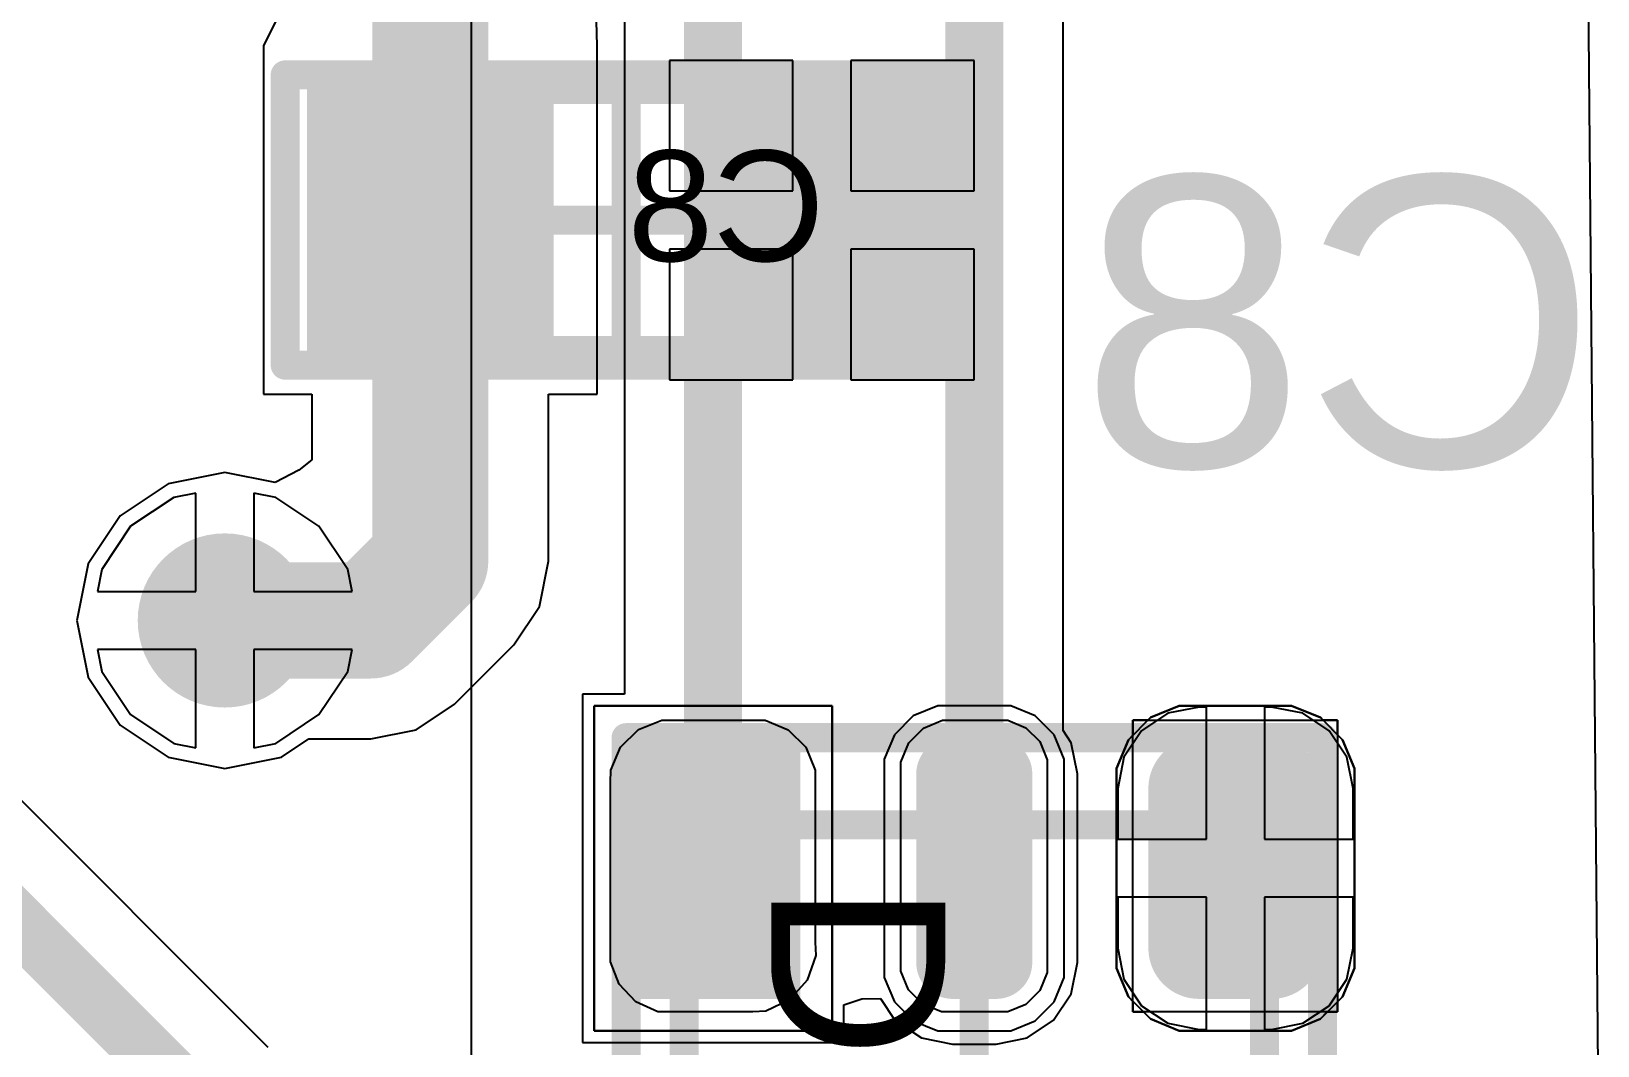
# Model space of a CAD drawing. Header units: inches. Extents: x -27 to 142, y -1 to 42.
# Drawn here: x 69.55 to 74.95, y 15.41 to 18.9 of the extents above; entities that cross this region are included whole.
import ezdxf

# ---------------------------------------------------------------- set-up
doc = ezdxf.new("R2010")
doc.units = ezdxf.units.IN
for name, color, linetype in [('Bottom Layer', 5, 'Continuous'), ('Bottom Overlay', 54, 'Continuous'), ('Bottom Paste', 16, 'Continuous'), ('Bottom Solder', 6, 'Continuous'), ('Mechanical 13', 56, 'Continuous'), ('Mechanical 15', 56, 'Continuous'), ('Mechanical 7', 56, 'Continuous'), ('Top Layer', 1, 'Continuous'), ('Top Overlay', 2, 'Continuous'), ('Top Paste', 8, 'Continuous'), ('Top Solder', 216, 'Continuous'), ('Via Holes', 16, 'Continuous')]:
    doc.layers.add(name, color=color, linetype=linetype)
doc.styles.add('Arial', font='', dxfattribs={"height": 0.2})
doc.styles.get('Arial').set_extended_font_data('Arial')

# ---------------------------------------------------------------- blocks, each defined once
blk = doc.blocks.new('CAPC1608X06L_B_762')
at = {"layer": 'Bottom Layer'}
for points in [[(-0.3, 0.4), (-0.3, -0.4), (-1.05, -0.4), (-1.05, 0.4)], [(1.05, 0.4), (1.05, -0.4), (0.3, -0.4), (0.3, 0.4)]]:
    blk.add_hatch(color=5, dxfattribs=at).paths.add_polyline_path(points)
at = {"layer": 'Bottom Paste'}
for points in [[(-0.3, 0.4), (-0.3, -0.4), (-1.05, -0.4), (-1.05, 0.4)], [(1.05, 0.4), (1.05, -0.4), (0.3, -0.4), (0.3, 0.4)]]:
    blk.add_hatch(color=16, dxfattribs=at).paths.add_polyline_path(points)
at = {"layer": 'Bottom Solder'}
for points in [[(-0.25, 0.45), (-0.25, -0.45), (-1.1, -0.45), (-1.1, 0.45)], [(1.1, 0.45), (1.1, -0.45), (0.25, -0.45), (0.25, 0.45)]]:
    blk.add_hatch(color=6, dxfattribs=at).paths.add_polyline_path(points)
at = {"layer": 'Mechanical 15'}
for points in [[(-1.175, 0.5, 0.1, 0.1, 0), (-1.175, -0.5, 0.1, 0.1, 0)], [(1.175, 0.5, 0.1, 0.1, 0), (-1.175, 0.5, 0.1, 0.1, 0)], [(1.175, 0.5, 0.1, 0.1, 0), (1.175, -0.5, 0.1, 0.1, 0)], [(0, 0.45, 0.1, 0.1, 0), (0, -0.45, 0.1, 0.1, 0)], [(0.45, 0, 0.1, 0.1, 0), (-0.45, 0, 0.1, 0.1, 0)], [(1.175, -0.5, 0.1, 0.1, 0), (-1.175, -0.5, 0.1, 0.1, 0)]]:
    blk.add_lwpolyline(points, format="xyseb", dxfattribs=at)
for points in [[(-1.2, 0.5, 0.05, 0.05, 1), (-1.15, 0.5, 0.05, 0.05, 1)], [(-1.2, 0.5, 0.05, 0.05, 1), (-1.15, 0.5, 0.05, 0.05, 1)], [(1.15, 0.5, 0.05, 0.05, 1), (1.2, 0.5, 0.05, 0.05, 1)], [(1.15, 0.5, 0.05, 0.05, 1), (1.2, 0.5, 0.05, 0.05, 1)], [(-0.025, 0.45, 0.05, 0.05, 1), (0.025, 0.45, 0.05, 0.05, 1)], [(-0.475, 0, 0.05, 0.05, 1), (-0.425, 0, 0.05, 0.05, 1)], [(0.425, 0, 0.05, 0.05, 1), (0.475, 0, 0.05, 0.05, 1)], [(-0.025, -0.45, 0.05, 0.05, 1), (0.025, -0.45, 0.05, 0.05, 1)], [(-1.2, -0.5, 0.05, 0.05, 1), (-1.15, -0.5, 0.05, 0.05, 1)], [(-1.2, -0.5, 0.05, 0.05, 1), (-1.15, -0.5, 0.05, 0.05, 1)], [(1.15, -0.5, 0.05, 0.05, 1), (1.2, -0.5, 0.05, 0.05, 1)], [(1.15, -0.5, 0.05, 0.05, 1), (1.2, -0.5, 0.05, 0.05, 1)]]:
    blk.add_lwpolyline(points, format="xyseb", close=True, dxfattribs=at)
at = {"layer": 'Mechanical 7'}
for points in [[(0.85, 0.45, 0.1, 0.1, 0), (-0.85, 0.45, 0.1, 0.1, 0)], [(-0.85, 0.45, 0.1, 0.1, 0), (-0.85, -0.45, 0.1, 0.1, 0)], [(0.85, 0.45, 0.1, 0.1, 0), (0.85, -0.45, 0.1, 0.1, 0)], [(0.85, -0.45, 0.1, 0.1, 0), (-0.85, -0.45, 0.1, 0.1, 0)]]:
    blk.add_lwpolyline(points, format="xyseb", dxfattribs=at)
for points in [[(-0.875, 0.45, 0.05, 0.05, 1), (-0.825, 0.45, 0.05, 0.05, 1)], [(-0.875, 0.45, 0.05, 0.05, 1), (-0.825, 0.45, 0.05, 0.05, 1)], [(0.825, 0.45, 0.05, 0.05, 1), (0.875, 0.45, 0.05, 0.05, 1)], [(0.825, 0.45, 0.05, 0.05, 1), (0.875, 0.45, 0.05, 0.05, 1)], [(-0.875, -0.45, 0.05, 0.05, 1), (-0.825, -0.45, 0.05, 0.05, 1)], [(-0.875, -0.45, 0.05, 0.05, 1), (-0.825, -0.45, 0.05, 0.05, 1)], [(0.825, -0.45, 0.05, 0.05, 1), (0.875, -0.45, 0.05, 0.05, 1)], [(0.825, -0.45, 0.05, 0.05, 1), (0.875, -0.45, 0.05, 0.05, 1)]]:
    blk.add_lwpolyline(points, format="xyseb", close=True, dxfattribs=at)
at = {"layer": 'Mechanical 7', "style": 'Arial', "text_generation_flag": 2}
blk.add_text('C8', height=0.381, rotation=180, dxfattribs=at).set_placement((-0.6849, 0.1416))
blk = doc.blocks.new('APA_RGB_LED_2020_822')
at = {"layer": 'Top Layer'}
h = blk.add_hatch(color=1, dxfattribs=at)
edge = h.paths.add_edge_path()
edge.add_arc((-1.125, 1.025), 0.125, 90, 180)
edge.add_line((-1.25, 1.025), (-1.25, 0.775))
edge.add_arc((-1.125, 0.775), 0.125, 180, 270)
edge.add_line((-1.125, 0.65), (-0.575, 0.65))
edge.add_arc((-0.575, 0.775), 0.125, 270, 360)
edge.add_line((-0.45, 0.775), (-0.45, 1.025))
edge.add_arc((-0.575, 1.025), 0.125, 0, 90)
edge.add_line((-0.575, 1.15), (-1.125, 1.15))
h = blk.add_hatch(color=1, dxfattribs=at)
edge = h.paths.add_edge_path()
edge.add_arc((0.575, 1.025), 0.125, 90, 180)
edge.add_line((0.45, 1.025), (0.45, 0.775))
edge.add_arc((0.575, 0.775), 0.125, 180, 270)
edge.add_line((0.575, 0.65), (1.125, 0.65))
edge.add_arc((1.125, 0.775), 0.125, 270, 360)
edge.add_line((1.25, 0.775), (1.25, 1.025))
edge.add_arc((1.125, 1.025), 0.125, 0, 90)
edge.add_line((1.125, 1.15), (0.575, 1.15))
h = blk.add_hatch(color=1, dxfattribs=at)
edge = h.paths.add_edge_path()
edge.add_arc((-1.175, 0.075), 0.075, 90, 180)
edge.add_line((-1.25, 0.075), (-1.25, -0.075))
edge.add_arc((-1.175, -0.075), 0.075, 180, 270)
edge.add_line((-1.175, -0.15), (-0.525, -0.15))
edge.add_arc((-0.525, -0.075), 0.075, 270, 360)
edge.add_line((-0.45, -0.075), (-0.45, 0.075))
edge.add_arc((-0.525, 0.075), 0.075, 0, 90)
edge.add_line((-0.525, 0.15), (-1.175, 0.15))
h = blk.add_hatch(color=1, dxfattribs=at)
edge = h.paths.add_edge_path()
edge.add_arc((0.525, 0.075), 0.075, 90, 180)
edge.add_line((0.45, 0.075), (0.45, -0.075))
edge.add_arc((0.525, -0.075), 0.075, 180, 270)
edge.add_line((0.525, -0.15), (1.175, -0.15))
edge.add_arc((1.175, -0.075), 0.075, 270, 360)
edge.add_line((1.25, -0.075), (1.25, 0.075))
edge.add_arc((1.175, 0.075), 0.075, 0, 90)
edge.add_line((1.175, 0.15), (0.525, 0.15))
blk.add_hatch(color=1, dxfattribs=at).paths.add_polyline_path([(-1.25, -0.65), (-0.45, -0.65), (-0.45, -1.15), (-1.25, -1.15)])
h = blk.add_hatch(color=1, dxfattribs=at)
edge = h.paths.add_edge_path()
edge.add_arc((0.575, -0.775), 0.125, 90, 180)
edge.add_line((0.45, -0.775), (0.45, -1.025))
edge.add_arc((0.575, -1.025), 0.125, 180, 270)
edge.add_line((0.575, -1.15), (1.125, -1.15))
edge.add_arc((1.125, -1.025), 0.125, 270, 360)
edge.add_line((1.25, -1.025), (1.25, -0.775))
edge.add_arc((1.125, -0.775), 0.125, 0, 90)
edge.add_line((1.125, -0.65), (0.575, -0.65))
at = {"layer": 'Top Paste'}
h = blk.add_hatch(color=8, dxfattribs=at)
edge = h.paths.add_edge_path()
edge.add_arc((-1.125, 1.025), 0.125, 90, 180)
edge.add_line((-1.25, 1.025), (-1.25, 0.775))
edge.add_arc((-1.125, 0.775), 0.125, 180, 270)
edge.add_line((-1.125, 0.65), (-0.575, 0.65))
edge.add_arc((-0.575, 0.775), 0.125, 270, 360)
edge.add_line((-0.45, 0.775), (-0.45, 1.025))
edge.add_arc((-0.575, 1.025), 0.125, 0, 90)
edge.add_line((-0.575, 1.15), (-1.125, 1.15))
h = blk.add_hatch(color=8, dxfattribs=at)
edge = h.paths.add_edge_path()
edge.add_arc((0.575, 1.025), 0.125, 90, 180)
edge.add_line((0.45, 1.025), (0.45, 0.775))
edge.add_arc((0.575, 0.775), 0.125, 180, 270)
edge.add_line((0.575, 0.65), (1.125, 0.65))
edge.add_arc((1.125, 0.775), 0.125, 270, 360)
edge.add_line((1.25, 0.775), (1.25, 1.025))
edge.add_arc((1.125, 1.025), 0.125, 0, 90)
edge.add_line((1.125, 1.15), (0.575, 1.15))
h = blk.add_hatch(color=8, dxfattribs=at)
edge = h.paths.add_edge_path()
edge.add_arc((-1.175, 0.075), 0.075, 90, 180)
edge.add_line((-1.25, 0.075), (-1.25, -0.075))
edge.add_arc((-1.175, -0.075), 0.075, 180, 270)
edge.add_line((-1.175, -0.15), (-0.525, -0.15))
edge.add_arc((-0.525, -0.075), 0.075, 270, 360)
edge.add_line((-0.45, -0.075), (-0.45, 0.075))
edge.add_arc((-0.525, 0.075), 0.075, 0, 90)
edge.add_line((-0.525, 0.15), (-1.175, 0.15))
h = blk.add_hatch(color=8, dxfattribs=at)
edge = h.paths.add_edge_path()
edge.add_arc((0.525, 0.075), 0.075, 90, 180)
edge.add_line((0.45, 0.075), (0.45, -0.075))
edge.add_arc((0.525, -0.075), 0.075, 180, 270)
edge.add_line((0.525, -0.15), (1.175, -0.15))
edge.add_arc((1.175, -0.075), 0.075, 270, 360)
edge.add_line((1.25, -0.075), (1.25, 0.075))
edge.add_arc((1.175, 0.075), 0.075, 0, 90)
edge.add_line((1.175, 0.15), (0.525, 0.15))
blk.add_hatch(color=8, dxfattribs=at).paths.add_polyline_path([(-1.25, -0.65), (-0.45, -0.65), (-0.45, -1.15), (-1.25, -1.15)])
h = blk.add_hatch(color=8, dxfattribs=at)
edge = h.paths.add_edge_path()
edge.add_arc((0.575, -0.775), 0.125, 90, 180)
edge.add_line((0.45, -0.775), (0.45, -1.025))
edge.add_arc((0.575, -1.025), 0.125, 180, 270)
edge.add_line((0.575, -1.15), (1.125, -1.15))
edge.add_arc((1.125, -1.025), 0.125, 270, 360)
edge.add_line((1.25, -1.025), (1.25, -0.775))
edge.add_arc((1.125, -0.775), 0.125, 0, 90)
edge.add_line((1.125, -0.65), (0.575, -0.65))
at = {"layer": 'Top Solder'}
h = blk.add_hatch(color=216, dxfattribs=at)
edge = h.paths.add_edge_path()
edge.add_arc((-1.125, 1.025), 0.175, 90, 180)
edge.add_line((-1.3, 1.025), (-1.3, 0.775))
edge.add_arc((-1.125, 0.775), 0.175, 180, 270)
edge.add_line((-1.125, 0.6), (-0.575, 0.6))
edge.add_arc((-0.575, 0.775), 0.175, 270, 360)
edge.add_line((-0.4, 0.775), (-0.4, 1.025))
edge.add_arc((-0.575, 1.025), 0.175, 0, 90)
edge.add_line((-0.575, 1.2), (-1.125, 1.2))
h = blk.add_hatch(color=216, dxfattribs=at)
edge = h.paths.add_edge_path()
edge.add_arc((0.575, 1.025), 0.175, 90, 180)
edge.add_line((0.4, 1.025), (0.4, 0.775))
edge.add_arc((0.575, 0.775), 0.175, 180, 270)
edge.add_line((0.575, 0.6), (1.125, 0.6))
edge.add_arc((1.125, 0.775), 0.175, 270, 360)
edge.add_line((1.3, 0.775), (1.3, 1.025))
edge.add_arc((1.125, 1.025), 0.175, 0, 90)
edge.add_line((1.125, 1.2), (0.575, 1.2))
h = blk.add_hatch(color=216, dxfattribs=at)
edge = h.paths.add_edge_path()
edge.add_arc((-1.175, 0.075), 0.125, 90, 180)
edge.add_line((-1.3, 0.075), (-1.3, -0.075))
edge.add_arc((-1.175, -0.075), 0.125, 180, 270)
edge.add_line((-1.175, -0.2), (-0.525, -0.2))
edge.add_arc((-0.525, -0.075), 0.125, 270, 360)
edge.add_line((-0.4, -0.075), (-0.4, 0.075))
edge.add_arc((-0.525, 0.075), 0.125, 0, 90)
edge.add_line((-0.525, 0.2), (-1.175, 0.2))
h = blk.add_hatch(color=216, dxfattribs=at)
edge = h.paths.add_edge_path()
edge.add_arc((0.525, 0.075), 0.125, 90, 180)
edge.add_line((0.4, 0.075), (0.4, -0.075))
edge.add_arc((0.525, -0.075), 0.125, 180, 270)
edge.add_line((0.525, -0.2), (1.175, -0.2))
edge.add_arc((1.175, -0.075), 0.125, 270, 360)
edge.add_line((1.3, -0.075), (1.3, 0.075))
edge.add_arc((1.175, 0.075), 0.125, 0, 90)
edge.add_line((1.175, 0.2), (0.525, 0.2))
blk.add_hatch(color=216, dxfattribs=at).paths.add_polyline_path([(-1.3, -0.6), (-0.4, -0.6), (-0.4, -1.2), (-1.3, -1.2)])
h = blk.add_hatch(color=216, dxfattribs=at)
edge = h.paths.add_edge_path()
edge.add_arc((0.575, -0.775), 0.175, 90, 180)
edge.add_line((0.4, -0.775), (0.4, -1.025))
edge.add_arc((0.575, -1.025), 0.175, 180, 270)
edge.add_line((0.575, -1.2), (1.125, -1.2))
edge.add_arc((1.125, -1.025), 0.175, 270, 360)
edge.add_line((1.3, -1.025), (1.3, -0.775))
edge.add_arc((1.125, -0.775), 0.175, 0, 90)
edge.add_line((1.125, -0.6), (0.575, -0.6))
at = {"layer": 'Mechanical 13'}
for points in [[(1, 1, 0.1, 0.1, 0), (-1, 1, 0.1, 0.1, 0)], [(-1, -1, 0.1, 0.1, 0), (-1, 1, 0.1, 0.1, 0)], [(1, -1, 0.1, 0.1, 0), (1, 1, 0.1, 0.1, 0)], [(1, -1, 0.1, 0.1, 0), (-1, -1, 0.1, 0.1, 0)]]:
    blk.add_lwpolyline(points, format="xyseb", dxfattribs=at)
for points in [[(-1.025, 1, 0.05, 0.05, 1), (-0.975, 1, 0.05, 0.05, 1)], [(-1.025, 1, 0.05, 0.05, 1), (-0.975, 1, 0.05, 0.05, 1)], [(0.975, 1, 0.05, 0.05, 1), (1.025, 1, 0.05, 0.05, 1)], [(0.975, 1, 0.05, 0.05, 1), (1.025, 1, 0.05, 0.05, 1)], [(-1.025, -1, 0.05, 0.05, 1), (-0.975, -1, 0.05, 0.05, 1)], [(-1.025, -1, 0.05, 0.05, 1), (-0.975, -1, 0.05, 0.05, 1)], [(0.975, -1, 0.05, 0.05, 1), (1.025, -1, 0.05, 0.05, 1)], [(0.975, -1, 0.05, 0.05, 1), (1.025, -1, 0.05, 0.05, 1)]]:
    blk.add_lwpolyline(points, format="xyseb", close=True, dxfattribs=at)
at = {"layer": 'Mechanical 15'}
for points in [[(-1.3, -1.2, 0.1, 0.1, 0), (-1.3, 1.2, 0.1, 0.1, 0)], [(1.3, 1.2, 0.1, 0.1, 0), (-1.3, 1.2, 0.1, 0.1, 0)], [(1.3, -1.2, 0.1, 0.1, 0), (1.3, 1.2, 0.1, 0.1, 0)], [(0, -0.5, 0.1, 0.1, 0), (0, 0.5, 0.1, 0.1, 0)], [(0.5, 0, 0.1, 0.1, 0), (-0.5, 0, 0.1, 0.1, 0)], [(1.3, -1.2, 0.1, 0.1, 0), (-1.3, -1.2, 0.1, 0.1, 0)]]:
    blk.add_lwpolyline(points, format="xyseb", dxfattribs=at)
for points in [[(-1.325, 1.2, 0.05, 0.05, 1), (-1.275, 1.2, 0.05, 0.05, 1)], [(-1.325, 1.2, 0.05, 0.05, 1), (-1.275, 1.2, 0.05, 0.05, 1)], [(1.275, 1.2, 0.05, 0.05, 1), (1.325, 1.2, 0.05, 0.05, 1)], [(1.275, 1.2, 0.05, 0.05, 1), (1.325, 1.2, 0.05, 0.05, 1)], [(-0.025, 0.5, 0.05, 0.05, 1), (0.025, 0.5, 0.05, 0.05, 1)], [(-0.525, 0, 0.05, 0.05, 1), (-0.475, 0, 0.05, 0.05, 1)], [(0.475, 0, 0.05, 0.05, 1), (0.525, 0, 0.05, 0.05, 1)], [(-0.025, -0.5, 0.05, 0.05, 1), (0.025, -0.5, 0.05, 0.05, 1)], [(-1.325, -1.2, 0.05, 0.05, 1), (-1.275, -1.2, 0.05, 0.05, 1)], [(-1.325, -1.2, 0.05, 0.05, 1), (-1.275, -1.2, 0.05, 0.05, 1)], [(1.275, -1.2, 0.05, 0.05, 1), (1.325, -1.2, 0.05, 0.05, 1)], [(1.275, -1.2, 0.05, 0.05, 1), (1.325, -1.2, 0.05, 0.05, 1)]]:
    blk.add_lwpolyline(points, format="xyseb", close=True, dxfattribs=at)
at = {"layer": 'Top Overlay'}
for p, q in [((-1.2929, 1.2689), (-1.1937, 1.31)), ((-1.1937, 1.31), (-1.14, 1.31)), ((-1.14, 1.31), (-1.14, 1.31)), ((-1.14, 1.31), (-0.56, 1.31)), ((-0.56, 1.31), (-0.5063, 1.31)), ((-0.5063, 1.31), (-0.4071, 1.2689)), ((0.4071, 1.2689), (0.5063, 1.31)), ((0.5063, 1.31), (0.56, 1.31)), ((0.56, 1.31), (0.56, 1.31)), ((0.56, 1.31), (1.14, 1.31)), ((1.14, 1.31), (1.1937, 1.31)), ((1.1937, 1.31), (1.2929, 1.2689)), ((-1.3689, 1.1929), (-1.2929, 1.2689)), ((-0.4071, 1.2689), (-0.3311, 1.1929)), ((0.3311, 1.1929), (0.4071, 1.2689)), ((1.2929, 1.2689), (1.3689, 1.1929)), ((-1.41, 1.0937), (-1.3689, 1.1929)), ((-0.3311, 1.1929), (-0.29, 1.0937)), ((0.29, 1.0937), (0.3311, 1.1929)), ((1.3689, 1.1929), (1.41, 1.0937)), ((-1.41, 1.04), (-1.41, 1.0937)), ((-0.29, 1.0937), (-0.29, 1.04)), ((0.29, 1.04), (0.29, 1.0937)), ((1.41, 1.0937), (1.41, 1.04)), ((-1.41, 0.76), (-1.41, 1.04)), ((-0.29, 1.04), (-0.29, 1.04)), ((-0.29, 1.04), (-0.29, 0.76)), ((0.29, 0.76), (0.29, 1.04)), ((1.41, 1.04), (1.41, 1.04)), ((1.41, 1.04), (1.41, 0.76)), ((-1.41, 0.76), (-1.41, 0.76)), ((-1.41, 0.7063), (-1.41, 0.76)), ((-0.29, 0.76), (-0.29, 0.7063)), ((0.29, 0.76), (0.29, 0.76)), ((0.29, 0.7063), (0.29, 0.76)), ((1.41, 0.76), (1.41, 0.7063)), ((-1.3689, 0.6071), (-1.41, 0.7063)), ((-0.29, 0.7063), (-0.3311, 0.6071)), ((0.3311, 0.6071), (0.29, 0.7063)), ((1.41, 0.7063), (1.3689, 0.6071)), ((-1.2929, 0.5311), (-1.3689, 0.6071)), ((-0.3311, 0.6071), (-0.4071, 0.5311)), ((0.4071, 0.5311), (0.3311, 0.6071)), ((1.3689, 0.6071), (1.2929, 0.5311)), ((-1.1937, 0.49), (-1.2929, 0.5311)), ((-1.14, 0.49), (-1.1937, 0.49)), ((-0.56, 0.49), (-1.14, 0.49)), ((-0.5063, 0.49), (-0.56, 0.49)), ((-0.56, 0.49), (-0.56, 0.49)), ((-0.4071, 0.5311), (-0.5063, 0.49)), ((0.5063, 0.49), (0.4071, 0.5311)), ((0.56, 0.49), (0.5063, 0.49)), ((1.14, 0.49), (0.56, 0.49)), ((1.1937, 0.49), (1.14, 0.49)), ((1.14, 0.49), (1.14, 0.49)), ((1.2929, 0.5311), (1.1937, 0.49)), ((-1.3103, 0.275), (-1.375, 0.2103)), ((-1.2258, 0.31), (-1.3103, 0.275)), ((-1.18, 0.31), (-1.2258, 0.31)), ((-0.52, 0.31), (-1.18, 0.31)), ((-0.4742, 0.31), (-0.52, 0.31)), ((-0.52, 0.31), (-0.52, 0.31)), ((-0.3897, 0.275), (-0.4742, 0.31)), ((-0.325, 0.2103), (-0.3897, 0.275)), ((0.3897, 0.275), (0.325, 0.2103)), ((0.4743, 0.31), (0.3897, 0.275)), ((0.52, 0.31), (0.4743, 0.31)), ((1.18, 0.31), (0.52, 0.31)), ((1.2258, 0.31), (1.18, 0.31)), ((1.18, 0.31), (1.18, 0.31)), ((1.3103, 0.275), (1.2258, 0.31)), ((1.375, 0.2103), (1.3103, 0.275)), ((-1.375, 0.2103), (-1.41, 0.1257)), ((-0.29, 0.1257), (-0.325, 0.2103)), ((0.325, 0.2103), (0.29, 0.1257)), ((1.41, 0.1257), (1.375, 0.2103)), ((-1.41, 0.1257), (-1.41, 0.08)), ((-0.29, 0.08), (-0.29, 0.1257)), ((0.29, 0.1257), (0.29, 0.08)), ((1.41, 0.08), (1.41, 0.1257)), ((-1.41, 0.08), (-1.41, -0.08)), ((-1.41, 0.08), (-1.41, 0.08)), ((-0.29, -0.08), (-0.29, 0.08)), ((0.29, 0.08), (0.29, -0.08)), ((0.29, 0.08), (0.29, 0.08)), ((1.41, -0.08), (1.41, 0.08)), ((-1.41, -0.08), (-1.41, -0.1258)), ((-0.29, -0.1258), (-0.29, -0.08)), ((-0.29, -0.08), (-0.29, -0.08)), ((0.29, -0.08), (0.29, -0.1258)), ((1.41, -0.1258), (1.41, -0.08)), ((1.41, -0.08), (1.41, -0.08)), ((-1.41, -0.1258), (-1.375, -0.2103)), ((-0.325, -0.2103), (-0.29, -0.1258)), ((0.29, -0.1258), (0.325, -0.2103)), ((1.375, -0.2103), (1.41, -0.1258)), ((-1.375, -0.2103), (-1.3103, -0.275)), ((-0.3897, -0.275), (-0.325, -0.2103)), ((0.325, -0.2103), (0.3897, -0.275)), ((1.3103, -0.275), (1.375, -0.2103)), ((-1.3103, -0.275), (-1.2258, -0.31)), ((-1.2258, -0.31), (-1.18, -0.31)), ((-1.18, -0.31), (-1.18, -0.31)), ((-1.18, -0.31), (-0.52, -0.31)), ((-0.52, -0.31), (-0.4742, -0.31)), ((-0.4742, -0.31), (-0.3897, -0.275)), ((0.3897, -0.275), (0.4743, -0.31)), ((0.4743, -0.31), (0.52, -0.31)), ((0.52, -0.31), (0.52, -0.31)), ((0.52, -0.31), (1.18, -0.31)), ((1.18, -0.31), (1.2258, -0.31)), ((1.2258, -0.31), (1.3103, -0.275)), ((-1.41, -1.31), (-1.41, -0.49)), ((-1.41, -0.49), (-0.29, -0.49)), ((-0.29, -0.49), (-0.29, -1.31)), ((0.3311, -0.6071), (0.4071, -0.5311)), ((0.4071, -0.5311), (0.5063, -0.49)), ((0.5063, -0.49), (0.56, -0.49)), ((0.56, -0.49), (0.56, -0.49)), ((0.56, -0.49), (1.14, -0.49)), ((1.14, -0.49), (1.1937, -0.49)), ((1.1937, -0.49), (1.2929, -0.5311)), ((1.2929, -0.5311), (1.3689, -0.6071)), ((0.29, -0.7063), (0.3311, -0.6071)), ((1.3689, -0.6071), (1.41, -0.7063)), ((0.29, -0.76), (0.29, -0.7063)), ((1.41, -0.7063), (1.41, -0.76)), ((0.29, -1.04), (0.29, -0.76)), ((1.41, -0.76), (1.41, -0.76)), ((1.41, -0.76), (1.41, -1.04)), ((0.29, -1.04), (0.29, -1.04)), ((0.29, -1.0937), (0.29, -1.04)), ((1.41, -1.04), (1.41, -1.0937)), ((0.3311, -1.1929), (0.29, -1.0937)), ((1.41, -1.0937), (1.3689, -1.1929)), ((0.4071, -1.2689), (0.3311, -1.1929)), ((1.3689, -1.1929), (1.2929, -1.2689)), ((0.5063, -1.31), (0.4071, -1.2689)), ((1.2929, -1.2689), (1.1937, -1.31)), ((-0.29, -1.31), (-1.41, -1.31)), ((0.56, -1.31), (0.5063, -1.31)), ((1.14, -1.31), (0.56, -1.31)), ((1.1937, -1.31), (1.14, -1.31)), ((1.14, -1.31), (1.14, -1.31))]:
    blk.add_line(p, q, dxfattribs=at)
at = {"layer": 'Mechanical 15', "style": 'Arial'}
blk.add_text('D50', height=0.6, dxfattribs=at).set_placement((-0.8, -0.7))

msp = doc.modelspace()

# ---------------------------------------------------------------- hatches: boundary and pattern name
at = {"layer": 'Bottom Layer'}
h = msp.add_hatch(color=5, dxfattribs=at)
edge = h.paths.add_edge_path()
edge.add_arc((70.2167, 16.8705), 0.3, 0, 360)
at = {"layer": 'Top Layer'}
h = msp.add_hatch(color=1, dxfattribs=at)
edge = h.paths.add_edge_path()
edge.add_arc((70.2167, 16.8705), 0.3, 0, 360)
at = {"layer": 'Via Holes'}
h = msp.add_hatch(color=7, dxfattribs=at)
edge = h.paths.add_edge_path()
edge.add_arc((70.2167, 16.8705), 0.15, 0, 360)

# ---------------------------------------------------------------- linework, layer by layer
at = {"layer": 'Bottom Layer'}
for p, q in [((70.4, 18.95), (70.35, 18.85)), ((71.5, 18.85), (71.4973, 18.977)), ((70.35, 18.85), (70.35, 18.85)), ((70.35, 18.85), (70.35, 17.65)), ((71.5, 17.65), (71.5, 18.85)), ((71.5, 18.85), (71.5, 18.85)), ((72.175, 18.8), (71.75, 18.8)), ((71.75, 18.8), (71.75, 18.35)), ((72.175, 18.35), (72.175, 18.8)), ((72.8, 18.8), (72.375, 18.8)), ((72.375, 18.8), (72.375, 18.35)), ((72.8, 18.35), (72.8, 18.8)), ((71.75, 18.35), (72.175, 18.35)), ((72.375, 18.35), (72.8, 18.35)), ((72.175, 18.15), (71.75, 18.15)), ((71.75, 18.15), (71.75, 17.7)), ((72.175, 17.7), (72.175, 18.15)), ((72.8, 18.15), (72.375, 18.15)), ((72.375, 18.15), (72.375, 17.7)), ((72.8, 17.7), (72.8, 18.15)), ((71.75, 17.7), (72.175, 17.7)), ((72.375, 17.7), (72.8, 17.7)), ((70.35, 17.65), (70.5172, 17.65)), ((70.5172, 17.65), (70.5172, 17.4238)), ((71.3328, 17.075), (71.3328, 17.65)), ((71.3328, 17.65), (71.5, 17.65)), ((70.4722, 17.3887), (70.3902, 17.3458)), ((70.5172, 17.4238), (70.4722, 17.3887)), ((70.0216, 17.3415), (69.8562, 17.231)), ((70.2167, 17.3803), (70.0216, 17.3415)), ((70.3902, 17.3458), (70.2167, 17.3803)), ((69.8562, 17.231), (69.7457, 17.0656)), ((69.7457, 17.0656), (69.7069, 16.8705)), ((71.3018, 16.9189), (71.3328, 17.075)), ((71.2134, 16.7866), (71.3018, 16.9189)), ((69.7069, 16.8705), (69.7457, 16.6754)), ((71.0089, 16.5821), (71.2134, 16.7866)), ((71.2134, 16.7866), (71.2134, 16.7866)), ((69.7457, 16.6754), (69.8562, 16.51)), ((70.8766, 16.4937), (71.0089, 16.5821)), ((69.8562, 16.51), (70.0216, 16.3995)), ((70.7205, 16.4627), (70.8766, 16.4937)), ((70.4118, 16.3995), (70.5063, 16.4627)), ((70.5063, 16.4627), (70.7205, 16.4627)), ((70.7205, 16.4627), (70.7205, 16.4627)), ((70.0216, 16.3995), (70.2167, 16.3607)), ((70.2167, 16.3607), (70.4118, 16.3995))]:
    msp.add_line(p, q, dxfattribs=at)
for points in [[(70.925, 18.25, 0.4, 0.4, 0), (70.925, 21.1, 0.4, 0.4, 0)], [(70.925, 17.075, 0.4, 0.4, 0), (70.925, 18.25, 0.4, 0.4, 0)], [(70.7205, 16.8705, 0.4, 0.4, 0), (70.925, 17.075, 0.4, 0.4, 0)], [(70.2167, 16.8705, 0.4, 0.4, 0), (70.7205, 16.8705, 0.4, 0.4, 0)]]:
    msp.add_lwpolyline(points, format="xyseb", dxfattribs=at)
for points in [[(70.825, 18.25, 0.2, 0.2, 1), (71.025, 18.25, 0.2, 0.2, 1)], [(70.825, 18.25, 0.2, 0.2, 1), (71.025, 18.25, 0.2, 0.2, 1)], [(70.825, 17.075, 0.2, 0.2, 1), (71.025, 17.075, 0.2, 0.2, 1)], [(70.825, 17.075, 0.2, 0.2, 1), (71.025, 17.075, 0.2, 0.2, 1)], [(70.1167, 16.8705, 0.2, 0.2, 1), (70.3167, 16.8705, 0.2, 0.2, 1)], [(70.6205, 16.8705, 0.2, 0.2, 1), (70.8205, 16.8705, 0.2, 0.2, 1)], [(70.6205, 16.8705, 0.2, 0.2, 1), (70.8205, 16.8705, 0.2, 0.2, 1)]]:
    msp.add_lwpolyline(points, format="xyseb", close=True, dxfattribs=at)
at = {"layer": 'Top Layer'}
for p, q in [((73.1059, 16.4912), (73.1059, 21.1755)), ((71.5941, 21.105), (71.5941, 16.6167)), ((70.3663, 15.3996), (67.7996, 17.9663)), ((70.0411, 17.2944), (69.8923, 17.1949)), ((70.1167, 17.3094), (70.0411, 17.2944)), ((70.1167, 16.9705), (70.1167, 17.3094)), ((70.3923, 17.2944), (70.3167, 17.3094)), ((70.3167, 17.3094), (70.3167, 16.9705)), ((70.5411, 17.1949), (70.3923, 17.2944)), ((69.8923, 17.1949), (69.7928, 17.0461)), ((70.6406, 17.0461), (70.5411, 17.1949)), ((69.7928, 17.0461), (69.7778, 16.9705)), ((70.6556, 16.9705), (70.6406, 17.0461)), ((69.7778, 16.9705), (70.1167, 16.9705)), ((70.3167, 16.9705), (70.6556, 16.9705)), ((70.1167, 16.7705), (69.7778, 16.7705)), ((69.7778, 16.7705), (69.7928, 16.6949)), ((70.1167, 16.4316), (70.1167, 16.7705)), ((70.6556, 16.7705), (70.3167, 16.7705)), ((70.3167, 16.7705), (70.3167, 16.4316)), ((70.6406, 16.6949), (70.6556, 16.7705)), ((69.7928, 16.6949), (69.8923, 16.5461)), ((70.5411, 16.5461), (70.6406, 16.6949)), ((71.5941, 16.6167), (71.45, 16.6167)), ((71.45, 16.6167), (71.45, 15.4167)), ((69.8923, 16.5461), (70.0411, 16.4466)), ((70.3923, 16.4466), (70.5411, 16.5461)), ((73.4677, 16.5507), (73.3767, 16.49)), ((73.575, 16.5721), (73.4677, 16.5507)), ((73.6, 16.5721), (73.575, 16.5721)), ((73.6, 16.1167), (73.6, 16.5721)), ((73.825, 16.5721), (73.8, 16.5721)), ((73.8, 16.5721), (73.8, 16.1167)), ((73.9323, 16.5507), (73.825, 16.5721)), ((74.0233, 16.49), (73.9323, 16.5507)), ((73.134, 16.449), (73.1059, 16.4912)), ((73.3767, 16.49), (73.316, 16.399)), ((74.084, 16.399), (74.0233, 16.49)), ((70.0411, 16.4466), (70.1167, 16.4316)), ((70.3167, 16.4316), (70.3923, 16.4466)), ((73.1554, 16.3417), (73.134, 16.449)), ((73.316, 16.399), (73.2946, 16.2917)), ((74.1054, 16.2917), (74.084, 16.399)), ((73.1554, 15.6917), (73.1554, 16.3417)), ((73.2946, 16.2917), (73.2946, 16.1167)), ((74.1054, 16.1167), (74.1054, 16.2917)), ((73.2946, 16.1167), (73.6, 16.1167)), ((73.8, 16.1167), (74.1054, 16.1167)), ((73.6, 15.9167), (73.2946, 15.9167)), ((73.2946, 15.9167), (73.2946, 15.7417)), ((73.6, 15.4613), (73.6, 15.9167)), ((74.1054, 15.9167), (73.8, 15.9167)), ((73.8, 15.9167), (73.8, 15.4613)), ((74.1054, 15.7417), (74.1054, 15.9167)), ((73.2946, 15.7417), (73.316, 15.6344)), ((74.084, 15.6344), (74.1054, 15.7417)), ((73.134, 15.5844), (73.1554, 15.6917)), ((73.316, 15.6344), (73.3767, 15.5434)), ((74.0233, 15.5434), (74.084, 15.6344)), ((72.35, 15.5468), (72.412, 15.5669)), ((72.412, 15.5669), (72.477, 15.5679)), ((72.477, 15.5679), (72.5267, 15.4934)), ((73.0733, 15.4934), (73.134, 15.5844)), ((72.35, 15.4167), (72.35, 15.5468)), ((73.3767, 15.5434), (73.4677, 15.4827)), ((73.9323, 15.4827), (74.0233, 15.5434)), ((72.5267, 15.4934), (72.6177, 15.4327)), ((72.9823, 15.4327), (73.0733, 15.4934)), ((73.4677, 15.4827), (73.575, 15.4613)), ((73.575, 15.4613), (73.6, 15.4613)), ((73.8, 15.4613), (73.825, 15.4613)), ((73.825, 15.4613), (73.9323, 15.4827)), ((71.45, 15.4167), (72.35, 15.4167)), ((72.6177, 15.4327), (72.725, 15.4113)), ((72.725, 15.4113), (72.875, 15.4113)), ((72.875, 15.4113), (72.9823, 15.4327))]:
    msp.add_line(p, q, dxfattribs=at)
for points in [[(71.9, 16.0167, 0.2, 0.2, 0), (71.9, 21.65, 0.2, 0.2, 0)], [(72.8, 16.0167, 0.2, 0.2, 0), (72.8, 21.65, 0.2, 0.2, 0)], [(67.5833, 17.75, 0.2, 0.2, 0), (70.15, 15.1833, 0.2, 0.2, 0)], [(71.9, 16, 0.2, 0.2, 0), (71.9, 16.0167, 0.2, 0.2, 0)]]:
    msp.add_lwpolyline(points, format="xyseb", dxfattribs=at)
for points in [[(71.85, 16.0167, 0.1, 0.1, 1), (71.95, 16.0167, 0.1, 0.1, 1)], [(71.85, 16.0167, 0.1, 0.1, 1), (71.95, 16.0167, 0.1, 0.1, 1)], [(71.85, 16, 0.1, 0.1, 1), (71.95, 16, 0.1, 0.1, 1)], [(72.75, 16.0167, 0.1, 0.1, 1), (72.85, 16.0167, 0.1, 0.1, 1)]]:
    msp.add_lwpolyline(points, format="xyseb", close=True, dxfattribs=at)
at = {"layer": 'Top Overlay'}
for p, q in [((71.0671, 7.8965), (71.0671, 29.4965)), ((74.9049, 20.2409), (74.9487, 15.3299)), ((72.31, 16.5767), (71.49, 16.5767)), ((71.49, 16.5767), (71.49, 15.4567)), ((72.31, 15.4567), (72.31, 16.5767)), ((72.6742, 16.5767), (72.5897, 16.5417)), ((72.9257, 16.5767), (72.6742, 16.5767)), ((73.0103, 16.5417), (72.9257, 16.5767)), ((73.5063, 16.5767), (73.4071, 16.5356)), ((73.8937, 16.5767), (73.5063, 16.5767)), ((73.9929, 16.5356), (73.8937, 16.5767)), ((71.6431, 16.495), (71.7235, 16.5272)), ((71.7235, 16.5272), (71.7667, 16.5266)), ((71.7667, 16.5266), (71.7667, 16.5267)), ((71.7667, 16.5267), (72.0367, 16.5267)), ((72.0367, 16.5267), (72.0795, 16.5267)), ((72.0795, 16.5267), (72.1585, 16.494)), ((72.5897, 16.5417), (72.525, 16.477)), ((72.6247, 16.4993), (72.6909, 16.5267)), ((72.6909, 16.5267), (72.7267, 16.5267)), ((72.7267, 16.5267), (72.7267, 16.5267)), ((72.7267, 16.5267), (72.8817, 16.5267)), ((72.8817, 16.5267), (72.9155, 16.5267)), ((72.9155, 16.5267), (72.978, 16.5008)), ((73.075, 16.477), (73.0103, 16.5417)), ((73.3467, 15.5217), (73.3467, 16.5267)), ((73.3467, 16.5267), (74.0517, 16.5267)), ((73.3982, 16.5267), (73.3467, 16.5267)), ((73.3467, 16.5267), (73.3467, 16.4752)), ((73.4071, 16.5356), (73.3982, 16.5267)), ((74.0018, 16.5267), (73.9929, 16.5356)), ((74.0517, 16.5267), (74.0018, 16.5267)), ((74.0517, 16.5267), (74.0517, 15.5217)), ((74.0517, 16.4768), (74.0517, 16.5267)), ((71.5812, 16.4345), (71.6431, 16.495)), ((72.1585, 16.494), (72.219, 16.4335)), ((72.525, 16.477), (72.49, 16.3925)), ((72.5741, 16.4487), (72.6247, 16.4993)), ((72.978, 16.5008), (73.0258, 16.453)), ((73.11, 16.3925), (73.075, 16.477)), ((73.3467, 16.4752), (73.3311, 16.4596)), ((74.0689, 16.4596), (74.0517, 16.4768)), ((71.5472, 16.355), (71.5812, 16.4345)), ((72.219, 16.4335), (72.2517, 16.3545)), ((72.5467, 16.3825), (72.5741, 16.4487)), ((73.0258, 16.453), (73.0517, 16.3905)), ((73.3311, 16.4596), (73.29, 16.3604)), ((74.11, 16.3604), (74.0689, 16.4596)), ((72.49, 16.3925), (72.49, 16.3467)), ((72.5467, 16.3467), (72.5467, 16.3825)), ((73.0517, 16.3905), (73.0517, 16.3567)), ((73.11, 16.3467), (73.11, 16.3925)), ((73.29, 16.3604), (73.29, 16.3067)), ((74.11, 16.3067), (74.11, 16.3604)), ((71.5467, 16.3117), (71.5472, 16.355)), ((71.5467, 15.7367), (71.5467, 16.3117)), ((72.2517, 16.3545), (72.2517, 16.3117)), ((72.2517, 16.3117), (72.2517, 16.3117)), ((72.2517, 16.3117), (72.2517, 15.7617)), ((72.49, 16.3467), (72.49, 15.6867)), ((72.5467, 15.6967), (72.5467, 16.3467)), ((73.0517, 16.3567), (73.0517, 16.3567)), ((73.0517, 16.3567), (73.0517, 15.6917)), ((73.11, 15.6867), (73.11, 16.3467)), ((73.29, 16.3067), (73.29, 15.7267)), ((74.11, 15.7267), (74.11, 16.3067)), ((71.5457, 15.6949), (71.5467, 15.7367)), ((71.5467, 15.7367), (71.5467, 15.7367)), ((72.2542, 15.7164), (72.2242, 15.6309)), ((72.2517, 15.7617), (72.2542, 15.7164)), ((73.29, 15.7267), (73.29, 15.673)), ((74.11, 15.673), (74.11, 15.7267)), ((71.5759, 15.617), (71.5457, 15.6949)), ((72.49, 15.6867), (72.49, 15.6409)), ((72.5467, 15.6619), (72.5467, 15.6967)), ((72.5467, 15.6967), (72.5467, 15.6967)), ((72.5733, 15.5976), (72.5467, 15.6619)), ((73.0517, 15.6579), (73.0258, 15.5954)), ((73.0517, 15.6917), (73.0517, 15.6579)), ((73.11, 15.6409), (73.11, 15.6867)), ((73.29, 15.673), (73.3311, 15.5738)), ((74.0689, 15.5738), (74.11, 15.673)), ((71.6335, 15.5565), (71.5759, 15.617)), ((72.2242, 15.6309), (72.1637, 15.5634)), ((72.49, 15.6409), (72.525, 15.5564)), ((73.075, 15.5564), (73.11, 15.6409)), ((71.7099, 15.5227), (71.6335, 15.5565)), ((72.1637, 15.5634), (72.082, 15.5242)), ((72.525, 15.5564), (72.5897, 15.4917)), ((72.6226, 15.5483), (72.5733, 15.5976)), ((72.6869, 15.5217), (72.6226, 15.5483)), ((73.0258, 15.5954), (72.978, 15.5476)), ((73.0103, 15.4917), (73.075, 15.5564)), ((73.3311, 15.5738), (73.3467, 15.5582)), ((73.3467, 15.5582), (73.3467, 15.5217)), ((74.0517, 15.5566), (74.0689, 15.5738)), ((74.0517, 15.5217), (74.0517, 15.5566)), ((71.7517, 15.5217), (71.7099, 15.5227)), ((72.0367, 15.5217), (71.7517, 15.5217)), ((72.082, 15.5242), (72.0367, 15.5217)), ((72.0367, 15.5217), (72.0367, 15.5217)), ((72.7217, 15.5217), (72.6869, 15.5217)), ((72.8817, 15.5217), (72.7217, 15.5217)), ((72.9155, 15.5217), (72.8817, 15.5217)), ((72.8817, 15.5217), (72.8817, 15.5217)), ((72.978, 15.5476), (72.9155, 15.5217)), ((74.0517, 15.5217), (73.3467, 15.5217)), ((73.3467, 15.5217), (73.3832, 15.5217)), ((73.3832, 15.5217), (73.4071, 15.4978)), ((73.4071, 15.4978), (73.5063, 15.4567)), ((73.8937, 15.4567), (73.9929, 15.4978)), ((73.9929, 15.4978), (74.0168, 15.5217)), ((74.0168, 15.5217), (74.0517, 15.5217)), ((71.49, 15.4567), (72.31, 15.4567)), ((72.5897, 15.4917), (72.6742, 15.4567)), ((72.6742, 15.4567), (72.9257, 15.4567)), ((72.9257, 15.4567), (73.0103, 15.4917)), ((73.5063, 15.4567), (73.8937, 15.4567))]:
    msp.add_line(p, q, dxfattribs=at)

# ---------------------------------------------------------------- block references
for name, p, rotation in [('CAPC1608X06L_B_762', (71.6, 18.25), 180), ('APA_RGB_LED_2020_822', (72.8, 15.1667), 270)]:
    msp.add_blockref(name, p, dxfattribs=dict(rotation=rotation))

# ---------------------------------------------------------------- texts
at = {"layer": 'Bottom Overlay', "style": 'Arial', "text_generation_flag": 2}
msp.add_text('C8', height=1, dxfattribs=at).set_placement((74.95, 17.4))

doc.saveas('drawing.dxf')
